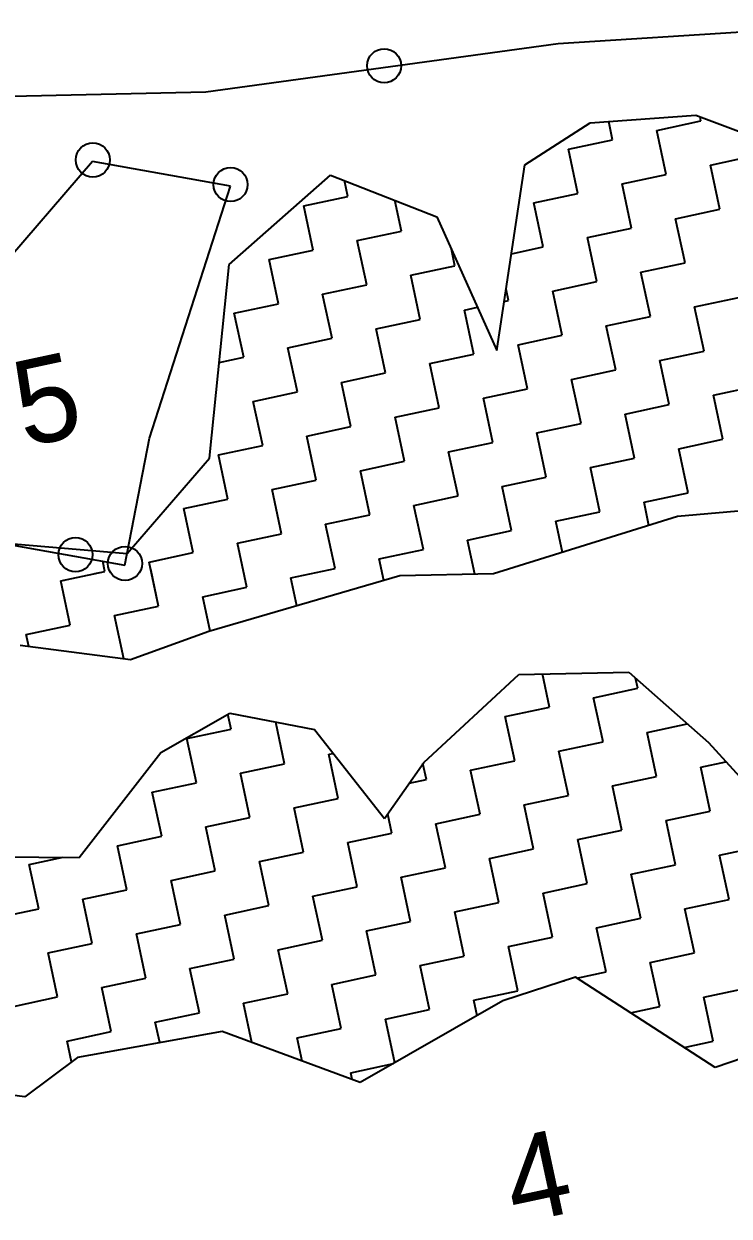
# Model space of a CAD drawing. Header units: metres. Extents: x 291285 to 296393, y 1982985 to 1990470.
# Drawn here: x 294295.7 to 294447.9, y 1988836.7 to 1989094 of the extents above; entities that cross this region are included whole.
import ezdxf

# ---------------------------------------------------------------- set-up
doc = ezdxf.new("R2010")
doc.units = ezdxf.units.M
for name, color, linetype in [('POLY_HATCH', 12, 'Continuous'), ('POLY_PARCEL', 6, 'Continuous'), ('SYM_STONE', 1, 'Continuous'), ('TEXT_PARCEL', 7, 'Continuous')]:
    doc.layers.add(name, color=color, linetype=linetype)
doc.styles.add('TEXT_MAP', font='')
doc.styles.get('TEXT_MAP').set_extended_font_data('Kruti Dev 050')

msp = doc.modelspace()

# ---------------------------------------------------------------- linework, layer by layer
at = {"layer": 'POLY_HATCH'}
for p, q in [((294417.91, 1989072.61), (294440.7, 1989074.28)), ((294440.7, 1989074.28), (294458.14, 1989067.7)), ((294403.82, 1989063.54), (294417.91, 1989072.61)), ((294397.79, 1989023.47), (294403.82, 1989063.54)), ((294340.03, 1989042.06), (294361.9, 1989061.33)), ((294361.9, 1989061.33), (294384.84, 1989052.37)), ((294384.84, 1989052.37), (294397.79, 1989023.47)), ((294335.8, 1989000.24), (294340.03, 1989042.06)), ((294318, 1988979.7), (294335.8, 1989000.24)), ((294472.82, 1988990.78), (294436.79, 1988987.7)), ((294436.79, 1988987.7), (294397.06, 1988975.28)), ((294290.05, 1988982.09), (294318, 1988979.7)), ((294397.06, 1988975.28), (294376.85, 1988974.87)), ((294376.85, 1988974.87), (294335.61, 1988962.84)), ((294335.61, 1988962.84), (294318.75, 1988956.74)), ((294318.75, 1988956.74), (294294.94, 1988959.83)), ((294382.01, 1988934.62), (294402.52, 1988953.6)), ((294402.52, 1988953.6), (294426.29, 1988954.06)), ((294426.29, 1988954.06), (294443.43, 1988938.87)), ((294325.28, 1988936.71), (294340.2, 1988945.24)), ((294340.2, 1988945.24), (294358.41, 1988941.67)), ((294358.41, 1988941.67), (294373.56, 1988922.49)), ((294307.68, 1988914.09), (294325.28, 1988936.71)), ((294443.43, 1988938.87), (294457.85, 1988923.09)), ((294373.56, 1988922.49), (294382.01, 1988934.62)), ((294290.19, 1988914.26), (294307.68, 1988914.09)), ((294414.73, 1988888.25), (294399.08, 1988883.12)), ((294444.9, 1988868.73), (294414.73, 1988888.25)), ((294496.99, 1988886.64), (294444.9, 1988868.73)), ((294399.08, 1988883.12), (294368.3, 1988865.5)), ((294338.51, 1988876.56), (294307.3, 1988870.95)), ((294368.3, 1988865.5), (294338.51, 1988876.56)), ((294307.3, 1988870.95), (294295.93, 1988862.47)), ((294295.93, 1988862.47), (294258.99, 1988867.02))]:
    msp.add_line(p, q, dxfattribs=at)
at = {"layer": 'POLY_HATCH', "linetype": 'Continuous'}
for p, q in [((294422.77, 1989068.95), (294421.92, 1989072.9)), ((294422.77, 1989068.95), (294421.92, 1989072.9)), ((294432.29, 1989070.99), (294441.81, 1989073.03)), ((294432.29, 1989070.99), (294441.81, 1989073.03)), ((294441.81, 1989073.03), (294441.62, 1989073.94)), ((294441.81, 1989073.03), (294441.62, 1989073.94)), ((294434.33, 1989061.47), (294432.29, 1989070.99)), ((294434.33, 1989061.47), (294432.29, 1989070.99)), ((294413.24, 1989066.91), (294422.77, 1989068.95)), ((294413.24, 1989066.91), (294422.77, 1989068.95)), ((294415.28, 1989057.39), (294413.24, 1989066.91)), ((294415.28, 1989057.39), (294413.24, 1989066.91)), ((294443.85, 1989063.5), (294453.37, 1989065.54)), ((294443.85, 1989063.5), (294453.37, 1989065.54)), ((294445.89, 1989053.98), (294443.85, 1989063.5)), ((294445.89, 1989053.98), (294443.85, 1989063.5)), ((294365.63, 1989056.72), (294364.9, 1989060.16)), ((294365.63, 1989056.72), (294364.9, 1989060.16)), ((294424.8, 1989059.43), (294434.33, 1989061.47)), ((294424.8, 1989059.43), (294434.33, 1989061.47)), ((294426.84, 1989049.91), (294424.8, 1989059.43)), ((294426.84, 1989049.91), (294424.8, 1989059.43)), ((294356.11, 1989054.69), (294365.63, 1989056.72)), ((294356.11, 1989054.69), (294365.63, 1989056.72)), ((294377.19, 1989049.24), (294375.77, 1989055.91)), ((294377.19, 1989049.24), (294375.77, 1989055.91)), ((294405.76, 1989055.35), (294415.28, 1989057.39)), ((294405.76, 1989055.35), (294415.28, 1989057.39)), ((294407.8, 1989045.83), (294405.76, 1989055.35)), ((294407.8, 1989045.83), (294405.76, 1989055.35)), ((294358.15, 1989045.16), (294356.11, 1989054.69)), ((294358.15, 1989045.16), (294356.11, 1989054.69)), ((294436.36, 1989051.94), (294445.89, 1989053.98)), ((294436.36, 1989051.94), (294445.89, 1989053.98)), ((294417.32, 1989047.87), (294426.84, 1989049.91)), ((294417.32, 1989047.87), (294426.84, 1989049.91)), ((294438.4, 1989042.42), (294436.36, 1989051.94)), ((294438.4, 1989042.42), (294436.36, 1989051.94)), ((294367.67, 1989047.2), (294377.19, 1989049.24)), ((294367.67, 1989047.2), (294377.19, 1989049.24)), ((294369.71, 1989037.68), (294367.67, 1989047.2)), ((294369.71, 1989037.68), (294367.67, 1989047.2)), ((294419.36, 1989038.35), (294417.32, 1989047.87)), ((294419.36, 1989038.35), (294417.32, 1989047.87)), ((294348.63, 1989043.13), (294358.15, 1989045.16)), ((294348.63, 1989043.13), (294358.15, 1989045.16)), ((294388.75, 1989041.76), (294387.99, 1989045.34)), ((294388.75, 1989041.76), (294387.99, 1989045.34)), ((294400.93, 1989044.36), (294407.8, 1989045.83)), ((294400.93, 1989044.36), (294407.8, 1989045.83)), ((294350.67, 1989033.6), (294348.63, 1989043.13)), ((294350.67, 1989033.6), (294348.63, 1989043.13)), ((294428.88, 1989040.38), (294438.4, 1989042.42)), ((294428.88, 1989040.38), (294438.4, 1989042.42)), ((294379.23, 1989039.72), (294388.75, 1989041.76)), ((294379.23, 1989039.72), (294388.75, 1989041.76)), ((294381.27, 1989030.2), (294379.23, 1989039.72)), ((294381.27, 1989030.2), (294379.23, 1989039.72)), ((294430.92, 1989030.86), (294428.88, 1989040.38)), ((294430.92, 1989030.86), (294428.88, 1989040.38)), ((294360.19, 1989035.64), (294369.71, 1989037.68)), ((294360.19, 1989035.64), (294369.71, 1989037.68)), ((294409.84, 1989036.31), (294419.36, 1989038.35)), ((294409.84, 1989036.31), (294419.36, 1989038.35)), ((294362.22, 1989026.12), (294360.19, 1989035.64)), ((294362.22, 1989026.12), (294360.19, 1989035.64)), ((294400.31, 1989034.27), (294399.79, 1989036.74)), ((294400.31, 1989034.27), (294399.79, 1989036.74)), ((294411.87, 1989026.79), (294409.84, 1989036.31)), ((294411.87, 1989026.79), (294409.84, 1989036.31)), ((294440.44, 1989032.9), (294449.96, 1989034.94)), ((294440.44, 1989032.9), (294449.96, 1989034.94)), ((294341.14, 1989031.57), (294350.67, 1989033.6)), ((294341.14, 1989031.57), (294350.67, 1989033.6)), ((294390.79, 1989032.23), (294393.59, 1989032.83)), ((294390.79, 1989032.23), (294393.59, 1989032.83)), ((294392.83, 1989022.71), (294390.79, 1989032.23)), ((294392.83, 1989022.71), (294390.79, 1989032.23)), ((294399.38, 1989034.07), (294400.31, 1989034.27)), ((294399.38, 1989034.07), (294400.31, 1989034.27)), ((294442.48, 1989023.38), (294440.44, 1989032.9)), ((294442.48, 1989023.38), (294440.44, 1989032.9)), ((294343.18, 1989022.04), (294341.14, 1989031.57)), ((294343.18, 1989022.04), (294341.14, 1989031.57)), ((294371.75, 1989028.16), (294381.27, 1989030.2)), ((294371.75, 1989028.16), (294381.27, 1989030.2)), ((294421.4, 1989028.82), (294430.92, 1989030.86)), ((294421.4, 1989028.82), (294430.92, 1989030.86)), ((294373.78, 1989018.64), (294371.75, 1989028.16)), ((294373.78, 1989018.64), (294371.75, 1989028.16)), ((294402.35, 1989024.75), (294411.87, 1989026.79)), ((294402.35, 1989024.75), (294411.87, 1989026.79)), ((294423.43, 1989019.3), (294421.4, 1989028.82)), ((294423.43, 1989019.3), (294421.4, 1989028.82)), ((294352.7, 1989024.08), (294362.22, 1989026.12)), ((294352.7, 1989024.08), (294362.22, 1989026.12)), ((294354.74, 1989014.56), (294352.7, 1989024.08)), ((294354.74, 1989014.56), (294352.7, 1989024.08)), ((294404.39, 1989015.23), (294402.35, 1989024.75)), ((294404.39, 1989015.23), (294402.35, 1989024.75)), ((294337.89, 1989020.91), (294343.18, 1989022.04)), ((294337.89, 1989020.91), (294343.18, 1989022.04)), ((294383.31, 1989020.67), (294392.83, 1989022.71)), ((294383.31, 1989020.67), (294392.83, 1989022.71)), ((294432.96, 1989021.34), (294442.48, 1989023.38)), ((294432.96, 1989021.34), (294442.48, 1989023.38)), ((294385.34, 1989011.15), (294383.31, 1989020.67)), ((294385.34, 1989011.15), (294383.31, 1989020.67)), ((294413.91, 1989017.26), (294423.43, 1989019.3)), ((294413.91, 1989017.26), (294423.43, 1989019.3)), ((294434.99, 1989011.82), (294432.96, 1989021.34)), ((294434.99, 1989011.82), (294432.96, 1989021.34)), ((294364.26, 1989016.6), (294373.78, 1989018.64)), ((294364.26, 1989016.6), (294373.78, 1989018.64)), ((294366.3, 1989007.08), (294364.26, 1989016.6)), ((294366.3, 1989007.08), (294364.26, 1989016.6)), ((294415.95, 1989007.74), (294413.91, 1989017.26)), ((294415.95, 1989007.74), (294413.91, 1989017.26)), ((294345.22, 1989012.52), (294354.74, 1989014.56)), ((294345.22, 1989012.52), (294354.74, 1989014.56)), ((294394.87, 1989013.19), (294404.39, 1989015.23)), ((294394.87, 1989013.19), (294404.39, 1989015.23)), ((294444.52, 1989013.86), (294454.04, 1989015.89)), ((294444.52, 1989013.86), (294454.04, 1989015.89)), ((294446.55, 1989004.33), (294444.52, 1989013.86)), ((294446.55, 1989004.33), (294444.52, 1989013.86)), ((294347.26, 1989003), (294345.22, 1989012.52)), ((294347.26, 1989003), (294345.22, 1989012.52)), ((294375.82, 1989009.11), (294385.34, 1989011.15)), ((294375.82, 1989009.11), (294385.34, 1989011.15)), ((294396.9, 1989003.67), (294394.87, 1989013.19)), ((294396.9, 1989003.67), (294394.87, 1989013.19)), ((294425.47, 1989009.78), (294434.99, 1989011.82)), ((294425.47, 1989009.78), (294434.99, 1989011.82)), ((294377.86, 1988999.59), (294375.82, 1989009.11)), ((294377.86, 1988999.59), (294375.82, 1989009.11)), ((294427.51, 1989000.26), (294425.47, 1989009.78)), ((294427.51, 1989000.26), (294425.47, 1989009.78)), ((294356.78, 1989005.04), (294366.3, 1989007.08)), ((294356.78, 1989005.04), (294366.3, 1989007.08)), ((294406.43, 1989005.7), (294415.95, 1989007.74)), ((294406.43, 1989005.7), (294415.95, 1989007.74)), ((294358.82, 1988995.52), (294356.78, 1989005.04)), ((294358.82, 1988995.52), (294356.78, 1989005.04)), ((294387.38, 1989001.63), (294396.9, 1989003.67)), ((294387.38, 1989001.63), (294396.9, 1989003.67)), ((294408.46, 1988996.18), (294406.43, 1989005.7)), ((294408.46, 1988996.18), (294406.43, 1989005.7)), ((294437.03, 1989002.3), (294446.55, 1989004.33)), ((294437.03, 1989002.3), (294446.55, 1989004.33)), ((294337.73, 1989000.96), (294347.26, 1989003)), ((294337.73, 1989000.96), (294347.26, 1989003)), ((294339.77, 1988991.44), (294337.73, 1989000.96)), ((294339.77, 1988991.44), (294337.73, 1989000.96)), ((294389.42, 1988992.11), (294387.38, 1989001.63)), ((294389.42, 1988992.11), (294387.38, 1989001.63)), ((294439.07, 1988992.77), (294437.03, 1989002.3)), ((294439.07, 1988992.77), (294437.03, 1989002.3)), ((294368.34, 1988997.55), (294377.86, 1988999.59)), ((294368.34, 1988997.55), (294377.86, 1988999.59)), ((294417.99, 1988998.22), (294427.51, 1989000.26)), ((294417.99, 1988998.22), (294427.51, 1989000.26)), ((294370.38, 1988988.03), (294368.34, 1988997.55)), ((294370.38, 1988988.03), (294368.34, 1988997.55)), ((294398.94, 1988994.14), (294408.46, 1988996.18)), ((294398.94, 1988994.14), (294408.46, 1988996.18)), ((294420.02, 1988988.7), (294417.99, 1988998.22)), ((294420.02, 1988988.7), (294417.99, 1988998.22)), ((294349.29, 1988993.48), (294358.82, 1988995.52)), ((294349.29, 1988993.48), (294358.82, 1988995.52)), ((294351.33, 1988983.96), (294349.29, 1988993.48)), ((294351.33, 1988983.96), (294349.29, 1988993.48)), ((294400.98, 1988984.62), (294398.94, 1988994.14)), ((294400.98, 1988984.62), (294398.94, 1988994.14)), ((294330.25, 1988989.4), (294339.77, 1988991.44)), ((294330.25, 1988989.4), (294339.77, 1988991.44)), ((294379.9, 1988990.07), (294389.42, 1988992.11)), ((294379.9, 1988990.07), (294389.42, 1988992.11)), ((294429.55, 1988990.74), (294439.07, 1988992.77)), ((294429.55, 1988990.74), (294439.07, 1988992.77)), ((294430.61, 1988985.76), (294429.55, 1988990.74)), ((294430.61, 1988985.76), (294429.55, 1988990.74)), ((294332.29, 1988979.88), (294330.25, 1988989.4)), ((294332.29, 1988979.88), (294330.25, 1988989.4)), ((294360.85, 1988985.99), (294370.38, 1988988.03)), ((294360.85, 1988985.99), (294370.38, 1988988.03)), ((294381.94, 1988980.55), (294379.9, 1988990.07)), ((294381.94, 1988980.55), (294379.9, 1988990.07)), ((294410.5, 1988986.66), (294420.02, 1988988.7)), ((294410.5, 1988986.66), (294420.02, 1988988.7)), ((294362.89, 1988976.47), (294360.85, 1988985.99)), ((294362.89, 1988976.47), (294360.85, 1988985.99)), ((294411.94, 1988979.93), (294410.5, 1988986.66)), ((294411.94, 1988979.93), (294410.5, 1988986.66)), ((294341.81, 1988981.92), (294351.33, 1988983.96)), ((294341.81, 1988981.92), (294351.33, 1988983.96)), ((294391.46, 1988982.58), (294400.98, 1988984.62)), ((294391.46, 1988982.58), (294400.98, 1988984.62)), ((294343.85, 1988972.4), (294341.81, 1988981.92)), ((294343.85, 1988972.4), (294341.81, 1988981.92)), ((294372.41, 1988978.51), (294381.94, 1988980.55)), ((294372.41, 1988978.51), (294381.94, 1988980.55)), ((294393.04, 1988975.2), (294391.46, 1988982.58)), ((294393.04, 1988975.2), (294391.46, 1988982.58)), ((294313.24, 1988975.81), (294312.77, 1988978.04)), ((294322.76, 1988977.84), (294332.29, 1988979.88)), ((294324.8, 1988968.32), (294322.76, 1988977.84)), ((294323.12, 1988977.92), (294332.29, 1988979.88)), ((294373.41, 1988973.87), (294372.41, 1988978.51)), ((294373.41, 1988973.87), (294372.41, 1988978.51)), ((294303.72, 1988973.77), (294313.24, 1988975.81)), ((294311.06, 1988975.34), (294312.1, 1988975.56)), ((294324.8, 1988968.32), (294323.1, 1988976.28)), ((294353.37, 1988974.43), (294362.89, 1988976.47)), ((294353.37, 1988974.43), (294362.89, 1988976.47)), ((294303.72, 1988973.77), (294304.51, 1988973.94)), ((294305.76, 1988964.25), (294303.72, 1988973.77)), ((294305.76, 1988964.25), (294303.72, 1988973.77)), ((294354.66, 1988968.4), (294353.37, 1988974.43)), ((294354.66, 1988968.4), (294353.37, 1988974.43)), ((294334.32, 1988970.36), (294343.85, 1988972.4)), ((294334.32, 1988970.36), (294343.85, 1988972.4)), ((294335.91, 1988962.93), (294334.32, 1988970.36)), ((294335.91, 1988962.93), (294334.32, 1988970.36)), ((294315.28, 1988966.28), (294324.8, 1988968.32)), ((294315.28, 1988966.28), (294324.8, 1988968.32)), ((294317.28, 1988956.93), (294315.28, 1988966.28)), ((294317.28, 1988956.93), (294315.28, 1988966.28)), ((294296.24, 1988962.21), (294305.76, 1988964.25)), ((294296.24, 1988962.21), (294305.76, 1988964.25)), ((294296.8, 1988959.59), (294296.24, 1988962.21)), ((294296.8, 1988959.59), (294296.24, 1988962.21)), ((294409.13, 1988946.53), (294407.6, 1988953.69)), ((294409.13, 1988946.53), (294407.6, 1988953.69)), ((294428.18, 1988950.61), (294427.71, 1988952.8)), ((294428.18, 1988950.61), (294427.71, 1988952.8)), ((294418.65, 1988948.57), (294428.18, 1988950.61)), ((294418.65, 1988948.57), (294428.18, 1988950.61)), ((294420.69, 1988939.05), (294418.65, 1988948.57)), ((294420.69, 1988939.05), (294418.65, 1988948.57)), ((294340.44, 1988941.79), (294339.75, 1988944.99)), ((294340.44, 1988941.79), (294339.75, 1988944.99)), ((294399.61, 1988944.5), (294409.13, 1988946.53)), ((294399.61, 1988944.5), (294409.13, 1988946.53)), ((294401.65, 1988934.97), (294399.61, 1988944.5)), ((294401.65, 1988934.97), (294399.61, 1988944.5)), ((294330.92, 1988939.75), (294340.44, 1988941.79)), ((294330.92, 1988939.75), (294340.44, 1988941.79)), ((294352, 1988934.31), (294350.07, 1988943.3)), ((294352, 1988934.31), (294350.07, 1988943.3)), ((294430.21, 1988941.09), (294438.84, 1988942.93)), ((294430.21, 1988941.09), (294438.84, 1988942.93)), ((294332.95, 1988930.23), (294330.92, 1988939.75)), ((294332.95, 1988930.23), (294330.92, 1988939.75)), ((294432.25, 1988931.57), (294430.21, 1988941.09)), ((294432.25, 1988931.57), (294430.21, 1988941.09)), ((294361.52, 1988936.35), (294362.46, 1988936.55)), ((294361.52, 1988936.35), (294362.46, 1988936.55)), ((294411.17, 1988937.01), (294420.69, 1988939.05)), ((294411.17, 1988937.01), (294420.69, 1988939.05)), ((294413.21, 1988927.49), (294411.17, 1988937.01)), ((294413.21, 1988927.49), (294411.17, 1988937.01)), ((294342.48, 1988932.27), (294352, 1988934.31)), ((294342.48, 1988932.27), (294352, 1988934.31)), ((294363.56, 1988926.82), (294361.52, 1988936.35)), ((294363.56, 1988926.82), (294361.52, 1988936.35)), ((294382.6, 1988930.9), (294381.85, 1988934.4)), ((294382.6, 1988930.9), (294381.85, 1988934.4)), ((294392.12, 1988932.94), (294401.65, 1988934.97)), ((294392.12, 1988932.94), (294401.65, 1988934.97)), ((294441.77, 1988933.6), (294447.18, 1988934.76)), ((294441.77, 1988933.6), (294447.18, 1988934.76)), ((294344.51, 1988922.75), (294342.48, 1988932.27)), ((294344.51, 1988922.75), (294342.48, 1988932.27)), ((294394.16, 1988923.41), (294392.12, 1988932.94)), ((294394.16, 1988923.41), (294392.12, 1988932.94)), ((294422.73, 1988929.53), (294432.25, 1988931.57)), ((294422.73, 1988929.53), (294432.25, 1988931.57)), ((294443.81, 1988924.08), (294441.77, 1988933.6)), ((294443.81, 1988924.08), (294441.77, 1988933.6)), ((294323.43, 1988928.19), (294332.95, 1988930.23)), ((294323.43, 1988928.19), (294332.95, 1988930.23)), ((294378.86, 1988930.1), (294382.6, 1988930.9)), ((294378.86, 1988930.1), (294382.6, 1988930.9)), ((294424.77, 1988920.01), (294422.73, 1988929.53)), ((294424.77, 1988920.01), (294422.73, 1988929.53)), ((294325.47, 1988918.67), (294323.43, 1988928.19)), ((294325.47, 1988918.67), (294323.43, 1988928.19)), ((294354.04, 1988924.79), (294363.56, 1988926.82)), ((294354.04, 1988924.79), (294363.56, 1988926.82)), ((294403.68, 1988925.45), (294413.21, 1988927.49)), ((294403.68, 1988925.45), (294413.21, 1988927.49)), ((294356.07, 1988915.26), (294354.04, 1988924.79)), ((294356.07, 1988915.26), (294354.04, 1988924.79)), ((294405.72, 1988915.93), (294403.68, 1988925.45)), ((294405.72, 1988915.93), (294403.68, 1988925.45)), ((294434.29, 1988922.04), (294443.81, 1988924.08)), ((294434.29, 1988922.04), (294443.81, 1988924.08)), ((294334.99, 1988920.71), (294344.51, 1988922.75)), ((294334.99, 1988920.71), (294344.51, 1988922.75)), ((294375.12, 1988919.34), (294374.24, 1988923.46)), ((294375.12, 1988919.34), (294374.24, 1988923.46)), ((294384.64, 1988921.38), (294394.16, 1988923.41)), ((294384.64, 1988921.38), (294394.16, 1988923.41)), ((294386.68, 1988911.85), (294384.64, 1988921.38)), ((294386.68, 1988911.85), (294384.64, 1988921.38)), ((294436.33, 1988912.52), (294434.29, 1988922.04)), ((294436.33, 1988912.52), (294434.29, 1988922.04)), ((294315.95, 1988916.63), (294325.47, 1988918.67)), ((294315.95, 1988916.63), (294325.47, 1988918.67)), ((294337.03, 1988911.19), (294334.99, 1988920.71)), ((294337.03, 1988911.19), (294334.99, 1988920.71)), ((294365.6, 1988917.3), (294375.12, 1988919.34)), ((294365.6, 1988917.3), (294375.12, 1988919.34)), ((294415.24, 1988917.97), (294424.77, 1988920.01)), ((294415.24, 1988917.97), (294424.77, 1988920.01)), ((294317.98, 1988907.11), (294315.95, 1988916.63)), ((294317.98, 1988907.11), (294315.95, 1988916.63)), ((294367.63, 1988907.78), (294365.6, 1988917.3)), ((294367.63, 1988907.78), (294365.6, 1988917.3)), ((294417.28, 1988908.45), (294415.24, 1988917.97)), ((294417.28, 1988908.45), (294415.24, 1988917.97)), ((294445.85, 1988914.56), (294455.37, 1988916.6)), ((294445.85, 1988914.56), (294455.37, 1988916.6)), ((294296.9, 1988912.56), (294304.2, 1988914.12)), ((294296.9, 1988912.56), (294304.2, 1988914.12)), ((294346.55, 1988913.23), (294356.07, 1988915.26)), ((294346.55, 1988913.23), (294356.07, 1988915.26)), ((294396.2, 1988913.89), (294405.72, 1988915.93)), ((294396.2, 1988913.89), (294405.72, 1988915.93)), ((294398.24, 1988904.37), (294396.2, 1988913.89)), ((294398.24, 1988904.37), (294396.2, 1988913.89)), ((294447.89, 1988905.04), (294445.85, 1988914.56)), ((294447.89, 1988905.04), (294445.85, 1988914.56)), ((294298.94, 1988903.04), (294296.9, 1988912.56)), ((294298.94, 1988903.04), (294296.9, 1988912.56)), ((294327.51, 1988909.15), (294337.03, 1988911.19)), ((294327.51, 1988909.15), (294337.03, 1988911.19)), ((294348.59, 1988903.7), (294346.55, 1988913.23)), ((294348.59, 1988903.7), (294346.55, 1988913.23)), ((294377.16, 1988909.82), (294386.68, 1988911.85)), ((294377.16, 1988909.82), (294386.68, 1988911.85)), ((294426.8, 1988910.48), (294436.33, 1988912.52)), ((294426.8, 1988910.48), (294436.33, 1988912.52)), ((294329.54, 1988899.63), (294327.51, 1988909.15)), ((294329.54, 1988899.63), (294327.51, 1988909.15)), ((294379.19, 1988900.29), (294377.16, 1988909.82)), ((294379.19, 1988900.29), (294377.16, 1988909.82)), ((294407.76, 1988906.41), (294417.28, 1988908.45)), ((294407.76, 1988906.41), (294417.28, 1988908.45)), ((294428.84, 1988900.96), (294426.8, 1988910.48)), ((294428.84, 1988900.96), (294426.8, 1988910.48)), ((294308.46, 1988905.07), (294317.98, 1988907.11)), ((294308.46, 1988905.07), (294317.98, 1988907.11)), ((294358.11, 1988905.74), (294367.63, 1988907.78)), ((294358.11, 1988905.74), (294367.63, 1988907.78)), ((294360.15, 1988896.22), (294358.11, 1988905.74)), ((294360.15, 1988896.22), (294358.11, 1988905.74)), ((294409.8, 1988896.89), (294407.76, 1988906.41)), ((294409.8, 1988896.89), (294407.76, 1988906.41)), ((294310.5, 1988895.55), (294308.46, 1988905.07)), ((294310.5, 1988895.55), (294308.46, 1988905.07)), ((294339.07, 1988901.67), (294348.59, 1988903.7)), ((294339.07, 1988901.67), (294348.59, 1988903.7)), ((294388.72, 1988902.33), (294398.24, 1988904.37)), ((294388.72, 1988902.33), (294398.24, 1988904.37)), ((294438.36, 1988903), (294447.89, 1988905.04)), ((294438.36, 1988903), (294447.89, 1988905.04)), ((294289.42, 1988901), (294298.94, 1988903.04)), ((294289.42, 1988901), (294298.94, 1988903.04)), ((294341.1, 1988892.14), (294339.07, 1988901.67)), ((294341.1, 1988892.14), (294339.07, 1988901.67)), ((294390.75, 1988892.81), (294388.72, 1988902.33)), ((294390.75, 1988892.81), (294388.72, 1988902.33)), ((294419.32, 1988898.92), (294428.84, 1988900.96)), ((294419.32, 1988898.92), (294428.84, 1988900.96)), ((294440.4, 1988893.48), (294438.36, 1988903)), ((294440.4, 1988893.48), (294438.36, 1988903)), ((294320.02, 1988897.59), (294329.54, 1988899.63)), ((294320.02, 1988897.59), (294329.54, 1988899.63)), ((294369.67, 1988898.26), (294379.19, 1988900.29)), ((294369.67, 1988898.26), (294379.19, 1988900.29)), ((294371.71, 1988888.73), (294369.67, 1988898.26)), ((294371.71, 1988888.73), (294369.67, 1988898.26)), ((294421.36, 1988889.4), (294419.32, 1988898.92)), ((294421.36, 1988889.4), (294419.32, 1988898.92)), ((294300.98, 1988893.51), (294310.5, 1988895.55)), ((294300.98, 1988893.51), (294310.5, 1988895.55)), ((294322.06, 1988888.07), (294320.02, 1988897.59)), ((294322.06, 1988888.07), (294320.02, 1988897.59)), ((294350.63, 1988894.18), (294360.15, 1988896.22)), ((294350.63, 1988894.18), (294360.15, 1988896.22)), ((294400.28, 1988894.85), (294409.8, 1988896.89)), ((294400.28, 1988894.85), (294409.8, 1988896.89)), ((294303.02, 1988883.99), (294300.98, 1988893.51)), ((294303.02, 1988883.99), (294300.98, 1988893.51)), ((294352.66, 1988884.66), (294350.63, 1988894.18)), ((294352.66, 1988884.66), (294350.63, 1988894.18)), ((294381.23, 1988890.77), (294390.75, 1988892.81)), ((294381.23, 1988890.77), (294390.75, 1988892.81)), ((294402.31, 1988885.33), (294400.28, 1988894.85)), ((294402.31, 1988885.33), (294400.28, 1988894.85)), ((294430.88, 1988891.44), (294440.4, 1988893.48)), ((294430.88, 1988891.44), (294440.4, 1988893.48)), ((294331.58, 1988890.11), (294341.1, 1988892.14)), ((294331.58, 1988890.11), (294341.1, 1988892.14)), ((294383.27, 1988881.25), (294381.23, 1988890.77)), ((294383.27, 1988881.25), (294381.23, 1988890.77)), ((294432.92, 1988881.92), (294430.88, 1988891.44)), ((294432.92, 1988881.92), (294430.88, 1988891.44)), ((294312.54, 1988886.03), (294322.06, 1988888.07)), ((294312.54, 1988886.03), (294322.06, 1988888.07)), ((294333.62, 1988880.58), (294331.58, 1988890.11)), ((294333.62, 1988880.58), (294331.58, 1988890.11)), ((294362.19, 1988886.7), (294371.71, 1988888.73)), ((294362.19, 1988886.7), (294371.71, 1988888.73)), ((294415.03, 1988888.05), (294421.36, 1988889.4)), ((294415.03, 1988888.05), (294421.36, 1988889.4)), ((294314.58, 1988876.51), (294312.54, 1988886.03)), ((294314.58, 1988876.51), (294312.54, 1988886.03)), ((294364.22, 1988877.17), (294362.19, 1988886.7)), ((294364.22, 1988877.17), (294362.19, 1988886.7)), ((294392.79, 1988883.29), (294402.31, 1988885.33)), ((294392.79, 1988883.29), (294402.31, 1988885.33)), ((294411.83, 1988887.36), (294412.39, 1988887.48)), ((294411.83, 1988887.36), (294412.39, 1988887.48)), ((294411.85, 1988887.3), (294411.83, 1988887.36)), ((294411.85, 1988887.3), (294411.83, 1988887.36)), ((294442.44, 1988883.95), (294451.96, 1988885.99)), ((294442.44, 1988883.95), (294451.96, 1988885.99)), ((294293.49, 1988881.96), (294303.02, 1988883.99)), ((294293.49, 1988881.96), (294303.02, 1988883.99)), ((294343.14, 1988882.62), (294352.66, 1988884.66)), ((294343.14, 1988882.62), (294352.66, 1988884.66)), ((294344.95, 1988874.17), (294343.14, 1988882.62)), ((294344.95, 1988874.17), (294343.14, 1988882.62)), ((294393.51, 1988879.93), (294392.79, 1988883.29)), ((294393.51, 1988879.93), (294392.79, 1988883.29)), ((294444.48, 1988874.43), (294442.44, 1988883.95)), ((294444.48, 1988874.43), (294442.44, 1988883.95)), ((294324.1, 1988878.55), (294333.62, 1988880.58)), ((294324.1, 1988878.55), (294333.62, 1988880.58)), ((294373.75, 1988879.21), (294383.27, 1988881.25)), ((294373.75, 1988879.21), (294383.27, 1988881.25)), ((294426.6, 1988880.57), (294432.92, 1988881.92)), ((294426.6, 1988880.57), (294432.92, 1988881.92)), ((294325.04, 1988874.14), (294324.1, 1988878.55)), ((294325.04, 1988874.14), (294324.1, 1988878.55)), ((294375.77, 1988869.78), (294373.75, 1988879.21)), ((294375.77, 1988869.78), (294373.75, 1988879.21)), ((294305.05, 1988874.47), (294314.58, 1988876.51)), ((294305.05, 1988874.47), (294314.58, 1988876.51)), ((294354.7, 1988875.14), (294364.22, 1988877.17)), ((294354.7, 1988875.14), (294364.22, 1988877.17)), ((294355.77, 1988870.16), (294354.7, 1988875.14)), ((294355.77, 1988870.16), (294354.7, 1988875.14)), ((294306.01, 1988869.99), (294305.05, 1988874.47)), ((294306.01, 1988869.99), (294305.05, 1988874.47)), ((294438.17, 1988873.08), (294444.48, 1988874.43)), ((294438.17, 1988873.08), (294444.48, 1988874.43)), ((294366.26, 1988867.65), (294375.51, 1988869.63)), ((294366.26, 1988867.65), (294375.51, 1988869.63)), ((294366.59, 1988866.14), (294366.26, 1988867.65)), ((294366.59, 1988866.14), (294366.26, 1988867.65))]:
    msp.add_line(p, q, dxfattribs=at)
at = {"layer": 'POLY_PARCEL'}
for p, q in [((294410.99, 1989089.77), (294478.35, 1989093.99)), ((294334.97, 1989079.3), (294410.99, 1989089.77)), ((294280.78, 1989078.1), (294334.97, 1989079.3)), ((294310.57, 1989064.26), (294281.9, 1989031)), ((294340.3, 1989058.95), (294310.57, 1989064.26)), ((294322.81, 1989004.55), (294340.3, 1989058.95)), ((294317.52, 1988977.19), (294322.81, 1989004.55)), ((294272.65, 1988985.19), (294317.52, 1988977.19))]:
    msp.add_line(p, q, dxfattribs=at)
at = {"layer": 'SYM_STONE'}
for centre in [(294373.46, 1989084.94), (294310.61, 1989064.61), (294340.34, 1989059.3), (294306.87, 1988979.44), (294317.56, 1988977.54)]:
    msp.add_circle(centre, 3.68, dxfattribs=at)

# ---------------------------------------------------------------- texts
at = {"layer": 'TEXT_PARCEL', "style": 'TEXT_MAP'}
for s, p in [('5', (294295.85, 1989002.59)), ('4', (294401.69, 1988834.9))]:
    msp.add_text(s, height=18.4, rotation=12.0789, dxfattribs=at).set_placement(p)

doc.saveas('drawing.dxf')
